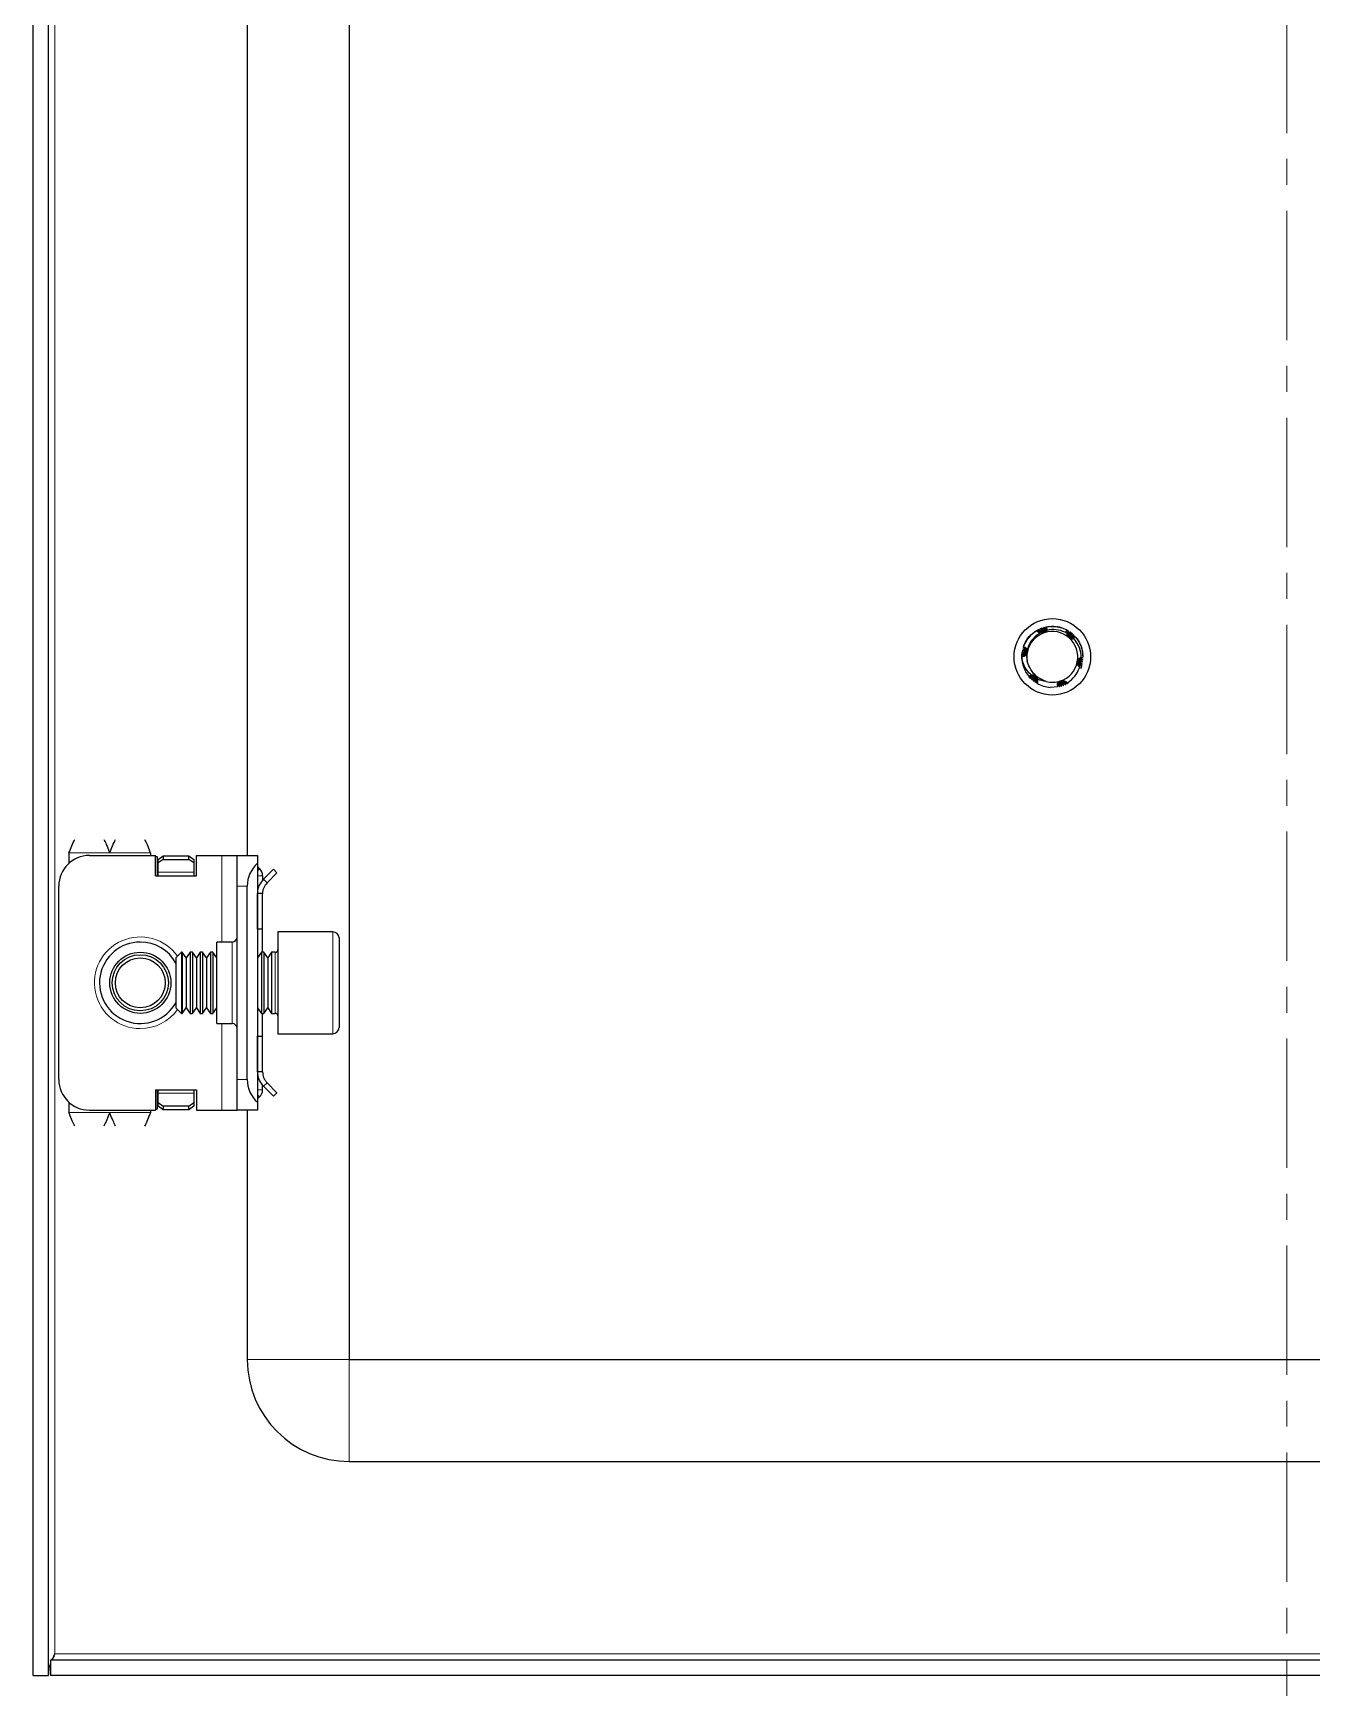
# Model space of a CAD drawing. Header units: millimetres. Extents: x 152 to 1107, y -492 to 1061.
# Drawn here: x 861.1 to 986.6, y -392.4 to -229.2 of the extents above; entities that cross this region are included whole.
import ezdxf

# ---------------------------------------------------------------- set-up
doc = ezdxf.new("R2010")
doc.units = ezdxf.units.MM
doc.linetypes.add('CENTERX2', pattern=[20.32, 12.7, -2.54, 2.54, -2.54])
doc.layers.add('FORMAT', color=7, linetype='Continuous')

msp = doc.modelspace()

# ---------------------------------------------------------------- linework, layer by layer
at = {"color": 7, "linetype": 'Continuous', "lineweight": 25}
for p, q in [((861.14, -390.4), (861.14, 970.6)), ((862.64, -390.4), (862.64, 970.6)), ((892.14, 939.6), (892.14, -359.4)), ((882.14, 277.6), (882.14, -309.9)), ((958.87, -288.43), (959.01, -288.33)), ((959.6, -287.82), (959.87, -287.7)), ((960.54, -287.46), (960.49, -287.47)), ((961.67, -287.45), (961.63, -287.44)), ((961.85, -287.49), (961.81, -287.48)), ((962.03, -287.54), (961.99, -287.52)), ((962.21, -287.6), (962.17, -287.58)), ((962.57, -287.76), (962.53, -287.74)), ((962.57, -287.76), (962.56, -287.87)), ((962.57, -287.76), (962.71, -287.88)), ((962.74, -287.87), (962.7, -287.84)), ((962.92, -287.98), (962.88, -287.96)), ((962.92, -287.98), (963.12, -288.17)), ((963.08, -288.11), (963.04, -288.08)), ((963.23, -288.25), (963.19, -288.22)), ((963.36, -288.39), (963.33, -288.35)), ((958.14, -290.2), (958.2, -289.89)), ((958.14, -290.2), (958.14, -290.25)), ((958.14, -290.4), (958.14, -290.4)), ((958.16, -290), (958.16, -290.05)), ((958.2, -289.79), (958.19, -289.84)), ((958.24, -289.6), (958.23, -289.65)), ((958.3, -289.42), (958.29, -289.46)), ((958.35, -289.28), (958.46, -289.1)), ((958.37, -289.28), (958.47, -289.09)), ((963.95, -289.36), (963.95, -289.35)), ((964.01, -289.54), (964, -289.49)), ((964.06, -289.71), (964.05, -289.67)), ((964.09, -289.9), (964.09, -289.85)), ((964.12, -290.09), (964.11, -290.04)), ((964.13, -290.29), (964.11, -290.53)), ((964.13, -290.29), (964.13, -290.24)), ((964.13, -290.49), (964.14, -290.44)), ((958.84, -291.27), (958.68, -290.86)), ((964.05, -291.1), (963.98, -291.34)), ((964, -291.29), (964.01, -291.25)), ((964.05, -291.1), (964.06, -291.06)), ((964.09, -290.9), (964.1, -290.86)), ((964.12, -290.7), (964.13, -290.65)), ((958.98, -292.48), (958.86, -292.35)), ((958.86, -292.36), (958.88, -292.38)), ((958.98, -292.48), (959.01, -292.51)), ((959.12, -292.62), (959.15, -292.65)), ((959.27, -292.75), (959.31, -292.78)), ((959.44, -292.87), (959.48, -292.9)), ((960.94, -293.39), (961.68, -293.32)), ((961.83, -293.32), (961.87, -293.31)), ((962.02, -293.27), (962.06, -293.25)), ((962.21, -293.2), (962.26, -293.18)), ((962.58, -293.03), (962.36, -293.11)), ((962.4, -293.12), (962.45, -293.1)), ((962.76, -292.92), (962.56, -293.04)), ((962.58, -292.96), (962.63, -293)), ((962.58, -293.03), (962.63, -293)), ((864.64, -309.65), (864.64, -310.66)), ((866.64, -309.9), (873.14, -309.9)), ((872.64, -309.65), (872.64, -309.9)), ((873.14, -311.9), (873.14, -309.9)), ((873.34, -310.02), (873.14, -310.02)), ((873.34, -311.9), (873.34, -310.02)), ((873.39, -310.28), (873.89, -309.92)), ((873.89, -309.92), (873.89, -310.28)), ((873.89, -309.92), (876.39, -309.92)), ((876.39, -310.28), (876.39, -309.92)), ((876.39, -309.92), (876.89, -310.28)), ((877.14, -311.9), (877.14, -309.9)), ((877.14, -309.9), (879.64, -309.9)), ((879.64, -309.9), (881.14, -309.9)), ((881.14, -309.9), (883.14, -309.9)), ((881.14, -312.9), (881.14, -309.9)), ((883.14, -309.9), (883.14, -310.66)), ((873.89, -310.28), (873.39, -310.63)), ((873.39, -310.63), (873.39, -310.28)), ((873.39, -311.55), (873.39, -310.63)), ((873.39, -311.9), (873.39, -311.55)), ((873.89, -310.28), (876.39, -310.28)), ((876.89, -310.63), (876.39, -310.28)), ((876.89, -310.28), (876.89, -310.63)), ((876.89, -310.63), (876.89, -311.55)), ((876.89, -311.55), (876.89, -311.9)), ((883.14, -310.66), (883.14, -334.14)), ((883.14, -310.99), (883.34, -311.19)), ((883.72, -312.24), (884.7, -311.26)), ((884.08, -312.59), (885.05, -311.61)), ((884.7, -311.26), (885.05, -311.61)), ((863.64, -331.9), (863.64, -312.9)), ((873.14, -311.9), (877.14, -311.9)), ((881.14, -331.9), (881.14, -312.9)), ((882.14, -331.9), (882.14, -312.9)), ((883.64, -311.9), (883.64, -312.36)), ((884.08, -312.59), (883.72, -312.24)), ((883.64, -313.65), (883.14, -313.65)), ((883.14, -317.15), (883.14, -313.65)), ((883.64, -317.15), (883.64, -313.65)), ((883.64, -317.15), (883.14, -317.15)), ((883.64, -319.4), (883.64, -317.15)), ((890.54, -317.4), (885.14, -317.4)), ((885.14, -317.4), (885.14, -327.4)), ((891.14, -318), (891.14, -326.8)), ((875.69, -319.4), (875.14, -319.95)), ((875.75, -319.4), (875.69, -319.4)), ((875.69, -319.4), (875.69, -325.4)), ((876.14, -319.95), (875.75, -319.4)), ((875.75, -319.4), (875.75, -324.93)), ((876.52, -319.4), (876.14, -319.95)), ((876.75, -319.4), (876.52, -319.4)), ((876.52, -319.4), (876.52, -324.93)), ((877.14, -319.95), (876.75, -319.4)), ((876.75, -319.4), (876.75, -324.93)), ((877.52, -319.4), (877.14, -319.95)), ((877.75, -319.4), (877.52, -319.4)), ((877.52, -319.4), (877.52, -324.93)), ((878.14, -319.95), (877.75, -319.4)), ((877.75, -319.4), (877.75, -324.93)), ((878.52, -319.4), (878.14, -319.95)), ((878.75, -319.4), (878.52, -319.4)), ((878.52, -319.4), (878.52, -324.93)), ((879.14, -319.95), (878.75, -319.4)), ((878.75, -319.4), (878.75, -324.93)), ((880.64, -318.4), (879.14, -318.4)), ((879.14, -326.4), (879.14, -318.4)), ((883.52, -319.4), (883.14, -319.95)), ((883.75, -319.4), (883.52, -319.4)), ((883.52, -319.4), (883.52, -324.93)), ((884.14, -319.95), (883.75, -319.4)), ((883.75, -319.4), (883.75, -324.93)), ((884.52, -319.4), (884.14, -319.95)), ((884.89, -319.4), (884.52, -319.4)), ((884.52, -319.4), (884.52, -324.93)), ((875.14, -319.95), (875.14, -324.85)), ((876.14, -319.95), (876.14, -324.46)), ((877.14, -319.95), (877.14, -324.46)), ((878.14, -319.95), (878.14, -324.46)), ((884.14, -319.95), (884.14, -324.46)), ((876.14, -324.46), (876.14, -324.85)), ((877.14, -324.46), (877.14, -324.85)), ((878.14, -324.46), (878.14, -324.85)), ((884.14, -324.46), (884.14, -324.85)), ((875.14, -324.85), (875.69, -325.4)), ((875.69, -325.4), (875.75, -325.4)), ((875.75, -325.4), (876.14, -324.85)), ((875.75, -324.93), (875.75, -325.4)), ((876.14, -324.85), (876.52, -325.4)), ((876.52, -324.93), (876.52, -325.4)), ((876.52, -325.4), (876.75, -325.4)), ((876.75, -325.4), (877.14, -324.85)), ((876.75, -324.93), (876.75, -325.4)), ((877.14, -324.85), (877.52, -325.4)), ((877.52, -324.93), (877.52, -325.4)), ((877.52, -325.4), (877.75, -325.4)), ((877.75, -325.4), (878.14, -324.85)), ((877.75, -324.93), (877.75, -325.4)), ((878.14, -324.85), (878.52, -325.4)), ((878.52, -324.93), (878.52, -325.4)), ((878.52, -325.4), (878.75, -325.4)), ((878.75, -325.4), (879.14, -324.85)), ((878.75, -324.93), (878.75, -325.4)), ((879.14, -326.4), (880.64, -326.4)), ((883.14, -324.85), (883.52, -325.4)), ((883.52, -324.93), (883.52, -325.4)), ((883.52, -325.4), (883.75, -325.4)), ((883.64, -327.65), (883.64, -325.4)), ((883.75, -325.4), (884.14, -324.85)), ((883.75, -324.93), (883.75, -325.4)), ((884.14, -324.85), (884.52, -325.4)), ((884.52, -324.93), (884.52, -325.4)), ((884.52, -325.4), (884.89, -325.4)), ((883.14, -331.15), (883.14, -327.65)), ((883.14, -327.65), (883.64, -327.65)), ((883.64, -331.15), (883.64, -327.65)), ((885.14, -327.4), (890.54, -327.4)), ((883.64, -331.15), (883.14, -331.15)), ((873.14, -332.9), (873.14, -334.9)), ((873.14, -332.9), (877.14, -332.9)), ((873.34, -334.78), (873.34, -332.9)), ((873.39, -333.25), (873.39, -332.9)), ((876.89, -332.9), (876.89, -333.25)), ((877.14, -332.9), (877.14, -334.9)), ((881.14, -334.9), (881.14, -331.9)), ((883.64, -332.9), (883.64, -332.51)), ((884.08, -332.21), (883.72, -332.56)), ((883.72, -332.56), (884.7, -333.54)), ((884.08, -332.21), (885.05, -333.19)), ((864.64, -334.14), (864.64, -335.15)), ((873.39, -334.17), (873.39, -333.25)), ((873.39, -334.17), (873.89, -334.52)), ((873.39, -334.52), (873.39, -334.17)), ((873.89, -334.87), (873.39, -334.52)), ((876.39, -334.52), (873.89, -334.52)), ((873.89, -334.52), (873.89, -334.87)), ((876.39, -334.52), (876.89, -334.17)), ((876.39, -334.87), (876.39, -334.52)), ((876.89, -334.52), (876.39, -334.87)), ((876.89, -333.25), (876.89, -334.17)), ((876.89, -334.17), (876.89, -334.52)), ((883.34, -333.61), (883.14, -333.81)), ((883.14, -334.14), (883.14, -334.9)), ((884.7, -333.54), (885.05, -333.19)), ((866.64, -334.9), (873.14, -334.9)), ((872.64, -334.9), (872.64, -335.15)), ((873.14, -334.78), (873.34, -334.78)), ((876.39, -334.87), (873.89, -334.87)), ((877.14, -334.9), (879.64, -334.9)), ((879.64, -334.9), (881.14, -334.9)), ((883.14, -334.9), (881.14, -334.9)), ((882.14, -334.9), (882.14, -359.4)), ((892.14, -359.4), (1076.14, -359.4)), ((892.14, -369.4), (1076.14, -369.4)), ((862.99, -388.9), (863.24, -388.3)), ((862.84, -388.9), (862.84, -390.4)), ((1105.44, -388.9), (862.84, -388.9)), ((861.14, -390.4), (862.64, -390.4)), ((1105.44, -390.4), (862.84, -390.4))]:
    msp.add_line(p, q, dxfattribs=at)
at = {"color": 8, "linetype": 'Continuous', "lineweight": 18}
for p, q in [((863.24, -388.3), (863.24, 968.5)), ((864.64, -309.65), (868.64, -309.65)), ((868.64, -309.65), (872.64, -309.65)), ((879.64, -318.4), (879.64, -309.9)), ((876.89, -311.55), (873.39, -311.55)), ((883.14, -311.4), (883.34, -311.19)), ((882.14, -312.9), (881.14, -312.9)), ((883.14, -311.9), (883.64, -311.9)), ((890.54, -327.4), (890.54, -317.4)), ((880.64, -326.4), (880.64, -318.4)), ((884.89, -320.78), (884.89, -319.4)), ((884.89, -325.4), (884.89, -320.78)), ((879.64, -334.9), (879.64, -326.4)), ((881.14, -331.9), (882.14, -331.9)), ((883.14, -332.9), (883.64, -332.9)), ((873.39, -333.25), (876.89, -333.25)), ((883.14, -333.4), (883.34, -333.61)), ((864.64, -335.15), (868.64, -335.15)), ((872.64, -335.15), (868.64, -335.15)), ((892.14, -359.4), (882.14, -359.4)), ((892.14, -359.4), (892.14, -369.4)), ((1105.04, -388.3), (863.24, -388.3))]:
    msp.add_line(p, q, dxfattribs=at)
at = {"color": 7, "linetype": 'Continuous', "lineweight": 25}
for centre, radius in [((961.14, -290.4), 3.75), ((871.64, -322.4), 3), ((871.64, -322.4), 2.76), ((871.64, -322.4), 2.45)]:
    msp.add_circle(centre, radius, dxfattribs=at)
for centre, radius, start, end in [((961.14, -290.4), 2.5, 108.5944, 168.5944), ((961.14, -290.4), 2.5, 48.5944, 108.5944), ((961.14, -290.4), 2.5, 348.5944, 48.5944), ((961.14, -290.4), 3, 180, 220.7437), ((961.14, -290.4), 2.5, 168.5944, 190.5165), ((961.14, -290.4), 2.5, 288.5944, 348.5944), ((961.14, -290.4), 3, 239.9286, 266.2193), ((961.14, -290.4), 2.5, 255.8881, 288.5944), ((866.64, -312.9), 3, 90, 180), ((885.14, -312.9), 3, 131.8103, 180), ((882.64, -311.9), 1, 360, 45), ((880.64, -317.9), 0.5, 270, 360), ((890.54, -318), 0.6, 0, 90), ((871.64, -322.4), 4, 90, 331.045), ((871.64, -322.4), 4, 28.955, 90), ((884.89, -319.15), 0.25, 270, 0), ((880.64, -326.9), 0.5, 0, 90), ((884.89, -325.65), 0.25, 360, 90), ((890.54, -326.8), 0.6, 270, 0), ((866.64, -331.9), 3, 180, 270), ((885.14, -331.9), 3, 180, 228.1897), ((882.64, -332.9), 1, 315, 360), ((892.14, -359.4), 10, 180, 270)]:
    msp.add_arc(centre, radius, start, end, dxfattribs=at)
at = {"color": 8, "linetype": 'Continuous', "lineweight": 18}
for start, end in [(35.4622, 270), (270, 324.5378)]:
    msp.add_arc((871.64, -322.4), 4.5, start, end, dxfattribs=at)
at = {"color": 7, "linetype": 'Continuous', "lineweight": 25}
for points, knots in [([(958.3, -289.42), (958.51, -288.99), (958.82, -288.35), (959.41, -287.95), (959.61, -287.82)], [0, 0, 0, 0, 0.657042, 1, 1, 1, 1]), ([(958.5, -289.01), (958.53, -288.94), (958.61, -288.73), (958.78, -288.57), (958.89, -288.46)], [0, 0, 0, 0, 0.333789, 1, 1, 1, 1]), ([(958.59, -288.88), (958.61, -288.83), (958.71, -288.53), (958.95, -288.32), (959.16, -288.14)], [0, 0, 0, 0, 0.171865, 1, 1, 1, 1]), ([(959.98, -288.04), (959.91, -288.08), (959.59, -288.26), (959.1, -288.73), (958.79, -289.31), (958.7, -289.65), (958.69, -289.71)], [0, 0, 0, 0, 0.104785, 0.513079, 0.918136, 1, 1, 1, 1]), ([(958.87, -288.43), (958.86, -288.44), (958.85, -288.46), (958.83, -288.48), (958.82, -288.49)], [0, 0, 0, 0, 0.296796, 1, 1, 1, 1]), ([(958.99, -288.3), (958.99, -288.3), (958.98, -288.31), (958.97, -288.33), (958.96, -288.33)], [0, 0, 0, 0, 0.4842322, 1, 1, 1, 1]), ([(959.13, -288.17), (959.12, -288.18), (959.11, -288.19), (959.1, -288.2), (959.1, -288.2)], [0, 0, 0, 0, 0.485158, 1, 1, 1, 1]), ([(959.27, -288.05), (959.27, -288.05), (959.26, -288.06), (959.24, -288.07), (959.24, -288.08)], [0, 0, 0, 0, 0.484546, 1, 1, 1, 1]), ([(959.43, -287.93), (959.42, -287.94), (959.41, -287.95), (959.4, -287.95), (959.39, -287.96)], [0, 0, 0, 0, 0.482687, 1, 1, 1, 1]), ([(959.43, -287.93), (959.44, -287.92), (959.49, -287.89), (959.55, -287.87), (959.59, -287.85)], [0, 0, 0, 0, 0.2307506, 1, 1, 1, 1]), ([(959.6, -287.82), (959.59, -287.83), (959.58, -287.84), (959.56, -287.84), (959.56, -287.85)], [0, 0, 0, 0, 0.480194, 1, 1, 1, 1]), ([(959.6, -287.82), (959.63, -287.84), (959.69, -287.88), (959.76, -287.95), (959.8, -288), (959.81, -288.02)], [0, 0, 0, 0, 0.3628583, 0.6934345, 1, 1, 1, 1]), ([(959.96, -288.08), (959.95, -288.08), (959.91, -288.07), (959.84, -288.04), (959.76, -287.99), (959.68, -287.92), (959.64, -287.85), (959.61, -287.82)], [0, 0, 0, 0, 0.084477, 0.253367, 0.470159, 0.686909, 1, 1, 1, 1]), ([(959.78, -287.72), (959.77, -287.73), (959.76, -287.74), (959.74, -287.74), (959.73, -287.75)], [0, 0, 0, 0, 0.477867, 1, 1, 1, 1]), ([(959.89, -288.03), (959.89, -288.01), (959.88, -287.96), (959.85, -287.89), (959.8, -287.81), (959.76, -287.77), (959.73, -287.75)], [0, 0, 0, 0, 0.154183, 0.462567, 0.728091, 1, 1, 1, 1]), ([(959.78, -287.72), (959.81, -287.75), (959.86, -287.78), (959.93, -287.86), (959.98, -287.94), (960, -288), (960.01, -288.04), (960.01, -288.05)], [0, 0, 0, 0, 0.260762, 0.494805, 0.723794, 0.94279, 1, 1, 1, 1]), ([(959.97, -287.64), (959.96, -287.64), (959.94, -287.65), (959.93, -287.65), (959.92, -287.66)], [0, 0, 0, 0, 0.476486, 1, 1, 1, 1]), ([(960.06, -288.05), (960.06, -288.04), (960.06, -287.98), (960.05, -287.9), (960.02, -287.81), (959.98, -287.73), (959.94, -287.68), (959.92, -287.66)], [0, 0, 0, 0, 0.114393, 0.350182, 0.585971, 0.790611, 1, 1, 1, 1]), ([(959.97, -287.64), (959.98, -287.63), (960.05, -287.6), (960.11, -287.59), (960.16, -287.58)], [0, 0, 0, 0, 0.301025, 1, 1, 1, 1]), ([(959.97, -287.64), (959.99, -287.66), (960.05, -287.71), (960.1, -287.78), (960.14, -287.87), (960.16, -287.95), (960.17, -288.01), (960.16, -288.05), (960.16, -288.06)], [0, 0, 0, 0, 0.218347, 0.41099, 0.598711, 0.777744, 0.945667, 1, 1, 1, 1]), ([(960.34, -288.03), (960.33, -288.03), (960.28, -288.05), (960.2, -288.06), (960.1, -288.06), (960.03, -288.05), (959.99, -288.04), (959.98, -288.04)], [0, 0, 0, 0, 0.099011, 0.388276, 0.61301, 0.895384, 1, 1, 1, 1]), ([(960.16, -287.56), (960.15, -287.57), (960.14, -287.57), (960.12, -287.58), (960.11, -287.58)], [0, 0, 0, 0, 0.4765794, 1, 1, 1, 1]), ([(960.19, -288.06), (960.19, -288.06), (960.2, -288.02), (960.21, -287.95), (960.21, -287.85), (960.19, -287.75), (960.16, -287.66), (960.13, -287.61), (960.11, -287.58)], [0, 0, 0, 0, 0.019058, 0.219488, 0.419831, 0.620151, 0.807785, 1, 1, 1, 1]), ([(960.16, -287.56), (960.18, -287.59), (960.23, -287.64), (960.27, -287.72), (960.3, -287.81), (960.31, -287.89), (960.3, -287.96), (960.29, -288), (960.29, -288.02)], [0, 0, 0, 0, 0.2130021, 0.3969751, 0.5751808, 0.7443635, 0.9027788, 1, 1, 1, 1]), ([(960.35, -287.5), (960.34, -287.51), (960.33, -287.51), (960.31, -287.51), (960.31, -287.52)], [0, 0, 0, 0, 0.4789775, 1, 1, 1, 1]), ([(960.31, -288.02), (960.32, -287.99), (960.34, -287.94), (960.36, -287.85), (960.37, -287.76), (960.36, -287.65), (960.33, -287.57), (960.31, -287.52)], [0, 0, 0, 0, 0.147065, 0.321231, 0.495346, 0.669443, 1, 1, 1, 1]), ([(960.6, -287.8), (960.6, -287.81), (960.57, -287.86), (960.51, -287.94), (960.42, -288), (960.36, -288.02), (960.34, -288.03)], [0, 0, 0, 0, 0.153621, 0.528305, 0.811762, 1, 1, 1, 1]), ([(960.35, -287.5), (960.37, -287.53), (960.41, -287.59), (960.44, -287.68), (960.45, -287.76), (960.45, -287.84), (960.43, -287.92), (960.41, -287.97), (960.38, -288), (960.38, -288.01)], [0, 0, 0, 0, 0.195461, 0.359649, 0.517607, 0.666788, 0.806268, 0.936243, 1, 1, 1, 1]), ([(960.43, -287.96), (960.43, -287.96), (960.46, -287.92), (960.49, -287.83), (960.52, -287.72), (960.52, -287.63), (960.51, -287.55), (960.5, -287.5), (960.49, -287.47)], [0, 0, 0, 0, 0.001313, 0.309582, 0.493731, 0.677835, 0.837663, 1, 1, 1, 1]), ([(960.46, -287.97), (960.49, -287.95), (960.53, -287.91), (960.58, -287.84), (960.6, -287.81), (960.6, -287.8)], [0, 0, 0, 0, 0.41332, 0.833507, 1, 1, 1, 1]), ([(960.54, -287.46), (960.55, -287.49), (960.57, -287.54), (960.59, -287.62), (960.59, -287.71), (960.58, -287.78), (960.54, -287.87), (960.5, -287.93), (960.47, -287.96)], [0, 0, 0, 0, 0.162579, 0.32416, 0.478216, 0.623372, 0.759205, 1, 1, 1, 1]), ([(960.5, -287.48), (960.52, -287.47), (960.63, -287.43), (960.76, -287.42), (960.87, -287.41)], [0, 0, 0, 0, 0.169871, 1, 1, 1, 1]), ([(960.54, -287.46), (960.57, -287.45), (960.89, -287.39), (961.53, -287.38), (962.19, -287.56), (962.52, -287.74), (962.59, -287.77)], [0, 0, 0, 0, 0.044285, 0.46488, 0.894202, 1, 1, 1, 1]), ([(962.58, -288.08), (962.52, -288.05), (962.19, -287.87), (961.52, -287.69), (960.9, -287.72), (960.6, -287.8), (960.6, -287.8)], [0, 0, 0, 0, 0.102158, 0.551599, 0.99962, 1, 1, 1, 1]), ([(960.97, -287.43), (961.04, -287.42), (961.21, -287.39), (961.38, -287.41), (961.48, -287.42)], [0, 0, 0, 0, 0.399625, 1, 1, 1, 1]), ([(961.63, -287.46), (961.68, -287.46), (961.83, -287.47), (961.98, -287.52), (962.07, -287.55)], [0, 0, 0, 0, 0.353316, 1, 1, 1, 1]), ([(962.5, -288.06), (962.5, -288.05), (962.5, -288.02), (962.51, -287.95), (962.53, -287.86), (962.57, -287.8), (962.59, -287.77)], [0, 0, 0, 0, 0.058255, 0.305509, 0.64716, 1, 1, 1, 1]), ([(962.58, -288.08), (962.6, -288.06), (962.64, -288.01), (962.68, -287.93), (962.7, -287.87), (962.7, -287.84)], [0, 0, 0, 0, 0.351509, 0.671861, 1, 1, 1, 1]), ([(962.79, -288.52), (962.78, -288.52), (962.74, -288.48), (962.69, -288.42), (962.64, -288.34), (962.61, -288.25), (962.59, -288.16), (962.58, -288.11), (962.58, -288.08)], [0, 0, 0, 0, 0.066273, 0.267344, 0.423096, 0.618734, 0.814089, 1, 1, 1, 1]), ([(962.74, -287.87), (962.74, -287.9), (962.74, -287.97), (962.71, -288.07), (962.66, -288.15), (962.63, -288.2), (962.6, -288.22), (962.6, -288.22)], [0, 0, 0, 0, 0.275174, 0.522846, 0.765225, 0.99702, 1, 1, 1, 1]), ([(962.62, -288.27), (962.63, -288.26), (962.67, -288.24), (962.73, -288.19), (962.8, -288.12), (962.85, -288.04), (962.87, -287.98), (962.88, -287.96)], [0, 0, 0, 0, 0.084965, 0.329338, 0.573716, 0.784411, 1, 1, 1, 1]), ([(962.92, -287.98), (962.91, -288.02), (962.9, -288.09), (962.86, -288.18), (962.81, -288.25), (962.75, -288.31), (962.7, -288.35), (962.67, -288.36), (962.66, -288.36)], [0, 0, 0, 0, 0.222831, 0.420099, 0.612409, 0.79585, 0.967895, 1, 1, 1, 1]), ([(962.68, -288.39), (962.68, -288.39), (962.72, -288.38), (962.78, -288.35), (962.87, -288.3), (962.94, -288.24), (963, -288.16), (963.03, -288.11), (963.04, -288.08)], [0, 0, 0, 0, 0.002693, 0.20821, 0.413641, 0.619057, 0.807274, 1, 1, 1, 1]), ([(963.08, -288.11), (963.07, -288.15), (963.05, -288.21), (963, -288.29), (962.94, -288.36), (962.87, -288.41), (962.82, -288.45), (962.78, -288.45), (962.77, -288.45)], [0, 0, 0, 0, 0.219212, 0.409339, 0.593597, 0.768568, 0.932394, 1, 1, 1, 1]), ([(962.78, -288.48), (962.81, -288.47), (962.88, -288.46), (962.97, -288.42), (963.06, -288.37), (963.13, -288.3), (963.17, -288.25), (963.19, -288.22)], [0, 0, 0, 0, 0.190996, 0.3837979, 0.5765532, 0.7852799, 1, 1, 1, 1]), ([(963.24, -288.6), (963.23, -288.61), (963.2, -288.62), (963.15, -288.64), (963.06, -288.64), (962.96, -288.63), (962.86, -288.58), (962.81, -288.54), (962.79, -288.52)], [0, 0, 0, 0, 0.0458661, 0.2307436, 0.3874614, 0.6582461, 0.861978, 1, 1, 1, 1]), ([(963.23, -288.25), (963.21, -288.28), (963.18, -288.34), (963.12, -288.41), (963.06, -288.47), (962.99, -288.51), (962.92, -288.53), (962.87, -288.53), (962.85, -288.53)], [0, 0, 0, 0, 0.211659, 0.390361, 0.562352, 0.724819, 0.876696, 1, 1, 1, 1]), ([(962.87, -288.55), (962.88, -288.55), (962.95, -288.56), (963.04, -288.54), (963.15, -288.5), (963.25, -288.44), (963.3, -288.39), (963.33, -288.35)], [0, 0, 0, 0, 0.046579, 0.362688, 0.551736, 0.740753, 1, 1, 1, 1]), ([(962.87, -288.59), (962.9, -288.6), (962.97, -288.62), (963.06, -288.63), (963.15, -288.62), (963.21, -288.61), (963.24, -288.6)], [0, 0, 0, 0, 0.251795, 0.502165, 0.752314, 1, 1, 1, 1]), ([(963.36, -288.39), (963.35, -288.41), (963.31, -288.46), (963.25, -288.52), (963.18, -288.56), (963.11, -288.59), (963.03, -288.61), (962.97, -288.61), (962.93, -288.6), (962.92, -288.59)], [0, 0, 0, 0, 0.169226, 0.337427, 0.497935, 0.649179, 0.790582, 0.922688, 1, 1, 1, 1]), ([(963.97, -290.44), (963.97, -290.37), (963.95, -289.97), (963.77, -289.3), (963.41, -288.83), (963.24, -288.6)], [0, 0, 0, 0, 0.108003, 0.585763, 1, 1, 1, 1]), ([(963.36, -288.39), (963.48, -288.54), (963.76, -288.89), (964.05, -289.55), (964.11, -290.06), (964.13, -290.31)], [0, 0, 0, 0, 0.274163, 0.639603, 1, 1, 1, 1]), ([(963.45, -288.52), (963.49, -288.56), (963.63, -288.69), (963.72, -288.86), (963.78, -288.99)], [0, 0, 0, 0, 0.288707, 1, 1, 1, 1]), ([(958.14, -290.41), (958.13, -290.36), (958.13, -290.28), (958.15, -290.2), (958.16, -290.18)], [0, 0, 0, 0, 0.659859, 1, 1, 1, 1]), ([(958.63, -290.11), (958.62, -290.12), (958.6, -290.16), (958.56, -290.21), (958.51, -290.26), (958.44, -290.31), (958.36, -290.35), (958.28, -290.38), (958.2, -290.4), (958.16, -290.4), (958.14, -290.4)], [0, 0, 0, 0, 0.060221, 0.18113, 0.301988, 0.42281, 0.589437, 0.75603, 0.87711, 1, 1, 1, 1]), ([(958.14, -290.2), (958.18, -290.19), (958.24, -290.16), (958.34, -290.14), (958.43, -290.14), (958.51, -290.16), (958.56, -290.18), (958.58, -290.19)], [0, 0, 0, 0, 0.235039, 0.445532, 0.651268, 0.847853, 1, 1, 1, 1]), ([(958.49, -290.27), (958.47, -290.26), (958.41, -290.24), (958.32, -290.23), (958.22, -290.23), (958.17, -290.25), (958.14, -290.25)], [0, 0, 0, 0, 0.237597, 0.516729, 0.755527, 1, 1, 1, 1]), ([(958.14, -290.41), (958.17, -290.39), (958.23, -290.36), (958.32, -290.33), (958.38, -290.33), (958.41, -290.33)], [0, 0, 0, 0, 0.371226, 0.708872, 1, 1, 1, 1]), ([(959.07, -292.18), (959.04, -292.16), (958.8, -291.94), (958.45, -291.48), (958.21, -290.87), (958.15, -290.52), (958.14, -290.4)], [0, 0, 0, 0, 0.050685, 0.485619, 0.826643, 1, 1, 1, 1]), ([(958.16, -290), (958.2, -289.99), (958.26, -289.96), (958.36, -289.96), (958.45, -289.97), (958.53, -289.99), (958.59, -290.02), (958.62, -290.05), (958.63, -290.06)], [0, 0, 0, 0, 0.214065, 0.402363, 0.585629, 0.760234, 0.923894, 1, 1, 1, 1]), ([(958.6, -290.16), (958.58, -290.14), (958.52, -290.1), (958.43, -290.06), (958.34, -290.04), (958.24, -290.03), (958.19, -290.04), (958.16, -290.05)], [0, 0, 0, 0, 0.189173, 0.404697, 0.62022, 0.807935, 1, 1, 1, 1]), ([(958.66, -290.05), (958.65, -290.04), (958.62, -290), (958.56, -289.95), (958.47, -289.9), (958.38, -289.86), (958.28, -289.84), (958.22, -289.84), (958.19, -289.84)], [0, 0, 0, 0, 0.069872, 0.258455, 0.446951, 0.635422, 0.81547, 1, 1, 1, 1]), ([(958.2, -289.79), (958.23, -289.79), (958.3, -289.77), (958.39, -289.78), (958.48, -289.8), (958.55, -289.84), (958.61, -289.88), (958.65, -289.91), (958.66, -289.93)], [0, 0, 0, 0, 0.208898, 0.388587, 0.562428, 0.727295, 0.881578, 1, 1, 1, 1]), ([(958.66, -289.9), (958.65, -289.88), (958.62, -289.84), (958.55, -289.78), (958.48, -289.73), (958.4, -289.69), (958.32, -289.66), (958.26, -289.65), (958.23, -289.65)], [0, 0, 0, 0, 0.137266, 0.30795, 0.478578, 0.649185, 0.822833, 1, 1, 1, 1]), ([(958.24, -289.6), (958.27, -289.6), (958.34, -289.6), (958.42, -289.61), (958.5, -289.64), (958.57, -289.69), (958.63, -289.74), (958.67, -289.79), (958.68, -289.83), (958.69, -289.85)], [0, 0, 0, 0, 0.165667, 0.330522, 0.488809, 0.638525, 0.778629, 0.909213, 1, 1, 1, 1]), ([(958.66, -289.76), (958.66, -289.75), (958.64, -289.71), (958.58, -289.64), (958.51, -289.57), (958.44, -289.52), (958.36, -289.48), (958.31, -289.47), (958.29, -289.46)], [0, 0, 0, 0, 0.076151, 0.276704, 0.47712, 0.677473, 0.837574, 1, 1, 1, 1]), ([(958.3, -289.42), (958.33, -289.42), (958.39, -289.43), (958.47, -289.46), (958.54, -289.5), (958.59, -289.56), (958.64, -289.61), (958.67, -289.68), (958.69, -289.73), (958.69, -289.77), (958.69, -289.78)], [0, 0, 0, 0, 0.154027, 0.307095, 0.452862, 0.590123, 0.718565, 0.838856, 0.95247, 1, 1, 1, 1]), ([(958.37, -289.29), (958.39, -289.23), (958.42, -289.1), (958.49, -288.99), (958.52, -288.93)], [0, 0, 0, 0, 0.462482, 1, 1, 1, 1]), ([(958.63, -290.07), (958.62, -290.17), (958.6, -290.44), (958.65, -290.7), (958.68, -290.86)], [0, 0, 0, 0, 0.408521, 1, 1, 1, 1]), ([(958.69, -289.91), (958.68, -289.91), (958.67, -289.96), (958.65, -290.01), (958.63, -290.06), (958.63, -290.07)], [0, 0, 0, 0, 0.157682, 0.8030401, 1, 1, 1, 1]), ([(958.69, -289.71), (958.69, -289.74), (958.7, -289.81), (958.69, -289.87), (958.69, -289.91)], [0, 0, 0, 0, 0.544473, 1, 1, 1, 1]), ([(963.59, -290.89), (963.59, -290.86), (963.61, -290.79), (963.67, -290.69), (963.74, -290.6), (963.8, -290.54), (963.87, -290.49), (963.93, -290.46), (963.96, -290.44), (963.97, -290.44)], [0, 0, 0, 0, 0.125166, 0.336769, 0.488675, 0.640371, 0.791962, 0.943503, 1, 1, 1, 1]), ([(964.13, -290.49), (964.1, -290.51), (964.04, -290.54), (963.94, -290.56), (963.86, -290.57), (963.81, -290.56), (963.79, -290.56)], [0, 0, 0, 0, 0.293779, 0.558982, 0.818494, 1, 1, 1, 1]), ([(963.83, -289.1), (963.84, -289.13), (963.94, -289.27), (963.98, -289.43), (964.02, -289.56)], [0, 0, 0, 0, 0.192577, 1, 1, 1, 1]), ([(963.91, -290.47), (963.93, -290.47), (963.97, -290.48), (964.05, -290.47), (964.11, -290.45), (964.14, -290.44)], [0, 0, 0, 0, 0.236131, 0.613435, 1, 1, 1, 1]), ([(964.02, -289.66), (964.04, -289.7), (964.1, -289.85), (964.11, -290.01), (964.12, -290.13)], [0, 0, 0, 0, 0.28291, 1, 1, 1, 1]), ([(960.13, -292.63), (960.05, -292.6), (959.73, -292.44), (959.22, -292.02), (958.97, -291.52), (958.84, -291.27)], [0, 0, 0, 0, 0.130652, 0.560007, 1, 1, 1, 1]), ([(959.07, -292.18), (959.08, -292.18), (959.12, -292.17), (959.21, -292.16), (959.31, -292.17), (959.4, -292.21), (959.48, -292.26), (959.57, -292.35), (959.64, -292.46), (959.66, -292.55), (959.67, -292.59)], [0, 0, 0, 0, 0.073646, 0.169563, 0.351373, 0.438893, 0.519676, 0.682906, 0.8512, 1, 1, 1, 1]), ([(962.6, -292.95), (962.67, -292.9), (963.02, -292.67), (963.51, -292.17), (963.74, -291.61), (963.84, -291.37)], [0, 0, 0, 0, 0.128781, 0.613629, 1, 1, 1, 1]), ([(963.84, -291.37), (963.83, -291.37), (963.8, -291.36), (963.75, -291.33), (963.69, -291.28), (963.64, -291.23), (963.6, -291.15), (963.57, -291.05), (963.58, -290.95), (963.59, -290.9), (963.59, -290.89)], [0, 0, 0, 0, 0.022761, 0.192243, 0.346896, 0.477535, 0.588677, 0.783334, 0.968624, 1, 1, 1, 1]), ([(963.57, -290.97), (963.57, -291), (963.59, -291.06), (963.63, -291.15), (963.67, -291.22), (963.73, -291.29), (963.79, -291.34), (963.82, -291.36), (963.84, -291.37)], [0, 0, 0, 0, 0.182737, 0.363423, 0.543947, 0.724373, 0.904747, 1, 1, 1, 1]), ([(964, -291.29), (963.97, -291.29), (963.91, -291.29), (963.83, -291.26), (963.75, -291.23), (963.69, -291.18), (963.64, -291.12), (963.6, -291.07), (963.59, -291.03), (963.58, -291.01)], [0, 0, 0, 0, 0.164802, 0.328662, 0.485343, 0.633184, 0.771489, 0.900657, 1, 1, 1, 1]), ([(963.59, -290.94), (963.6, -290.96), (963.63, -291), (963.68, -291.07), (963.75, -291.14), (963.84, -291.19), (963.93, -291.23), (963.98, -291.24), (964.01, -291.25)], [0, 0, 0, 0, 0.112687, 0.266978, 0.464332, 0.661607, 0.829157, 1, 1, 1, 1]), ([(964.05, -291.1), (964.02, -291.11), (963.95, -291.12), (963.86, -291.1), (963.78, -291.08), (963.71, -291.04), (963.65, -290.99), (963.61, -290.95), (963.6, -290.93)], [0, 0, 0, 0, 0.207037, 0.38272, 0.55212, 0.712365, 0.86221, 1, 1, 1, 1]), ([(964.09, -290.9), (964.06, -290.91), (963.99, -290.93), (963.9, -290.93), (963.81, -290.92), (963.73, -290.89), (963.67, -290.85), (963.63, -290.81), (963.62, -290.8)], [0, 0, 0, 0, 0.205811, 0.38496, 0.558827, 0.724121, 0.878934, 1, 1, 1, 1]), ([(963.63, -290.85), (963.65, -290.87), (963.7, -290.92), (963.78, -290.98), (963.86, -291.02), (963.96, -291.05), (964.03, -291.05), (964.06, -291.06)], [0, 0, 0, 0, 0.183111, 0.381533, 0.579913, 0.787111, 1, 1, 1, 1]), ([(963.66, -290.72), (963.68, -290.74), (963.74, -290.78), (963.82, -290.82), (963.92, -290.85), (964.01, -290.86), (964.07, -290.86), (964.1, -290.86)], [0, 0, 0, 0, 0.19243, 0.403622, 0.614801, 0.805152, 1, 1, 1, 1]), ([(964.12, -290.7), (964.09, -290.71), (964.02, -290.74), (963.93, -290.75), (963.83, -290.75), (963.75, -290.72), (963.7, -290.71), (963.67, -290.69), (963.67, -290.69)], [0, 0, 0, 0, 0.227908, 0.430276, 0.627707, 0.816134, 0.99284, 1, 1, 1, 1]), ([(963.74, -290.6), (963.75, -290.6), (963.78, -290.62), (963.85, -290.65), (963.95, -290.67), (964.04, -290.67), (964.1, -290.66), (964.13, -290.65)], [0, 0, 0, 0, 0.050156, 0.304513, 0.55888, 0.776903, 1, 1, 1, 1]), ([(964.01, -291.23), (964.01, -291.25), (963.99, -291.37), (963.94, -291.47), (963.89, -291.55)], [0, 0, 0, 0, 0.218168, 1, 1, 1, 1]), ([(958.86, -292.36), (958.88, -292.33), (958.91, -292.29), (958.98, -292.23), (959.03, -292.2), (959.06, -292.18), (959.07, -292.18)], [0, 0, 0, 0, 0.315056, 0.630194, 0.945514, 1, 1, 1, 1]), ([(959.43, -292.23), (959.39, -292.22), (959.34, -292.21), (959.25, -292.21), (959.18, -292.22), (959.09, -292.24), (958.99, -292.29), (958.92, -292.34), (958.88, -292.38)], [0, 0, 0, 0, 0.149407, 0.278563, 0.407661, 0.536722, 0.727045, 1, 1, 1, 1]), ([(958.98, -292.48), (958.99, -292.45), (959.02, -292.4), (959.08, -292.34), (959.14, -292.29), (959.22, -292.25), (959.29, -292.23), (959.36, -292.22), (959.41, -292.23), (959.44, -292.24)], [0, 0, 0, 0, 0.159446, 0.318034, 0.469983, 0.61348, 0.747649, 0.872856, 1, 1, 1, 1]), ([(959.49, -292.28), (959.49, -292.28), (959.45, -292.28), (959.39, -292.29), (959.3, -292.3), (959.22, -292.34), (959.14, -292.38), (959.07, -292.44), (959.03, -292.49), (959.01, -292.51)], [0, 0, 0, 0, 0.018281, 0.175639, 0.332896, 0.490097, 0.647274, 0.821632, 1, 1, 1, 1]), ([(959.12, -292.62), (959.13, -292.59), (959.15, -292.52), (959.21, -292.44), (959.27, -292.38), (959.34, -292.34), (959.41, -292.31), (959.47, -292.29), (959.5, -292.29), (959.5, -292.29)], [0, 0, 0, 0, 0.198035, 0.367663, 0.531495, 0.686664, 0.831818, 0.981917, 1, 1, 1, 1]), ([(959.57, -292.36), (959.56, -292.36), (959.51, -292.37), (959.44, -292.39), (959.35, -292.44), (959.27, -292.5), (959.2, -292.57), (959.17, -292.62), (959.15, -292.65)], [0, 0, 0, 0, 0.0505, 0.241124, 0.431653, 0.622154, 0.808692, 1, 1, 1, 1]), ([(959.27, -292.75), (959.28, -292.72), (959.3, -292.65), (959.34, -292.56), (959.39, -292.49), (959.46, -292.44), (959.52, -292.4), (959.56, -292.39), (959.58, -292.38)], [0, 0, 0, 0, 0.209239, 0.392702, 0.571062, 0.740844, 0.899958, 1, 1, 1, 1]), ([(959.63, -292.46), (959.6, -292.47), (959.55, -292.5), (959.47, -292.55), (959.4, -292.62), (959.35, -292.7), (959.32, -292.75), (959.31, -292.78)], [0, 0, 0, 0, 0.172104, 0.391099, 0.610089, 0.802801, 1, 1, 1, 1]), ([(959.44, -292.87), (959.44, -292.84), (959.45, -292.77), (959.49, -292.68), (959.53, -292.6), (959.59, -292.54), (959.63, -292.51), (959.64, -292.5)], [0, 0, 0, 0, 0.240212, 0.454711, 0.664287, 0.864517, 1, 1, 1, 1]), ([(959.68, -292.61), (959.65, -292.63), (959.61, -292.67), (959.55, -292.74), (959.51, -292.82), (959.49, -292.87), (959.48, -292.9)], [0, 0, 0, 0, 0.228254, 0.510351, 0.752319, 1, 1, 1, 1]), ([(959.61, -292.99), (959.62, -292.95), (959.62, -292.88), (959.65, -292.78), (959.67, -292.72), (959.69, -292.7), (959.69, -292.7)], [0, 0, 0, 0, 0.357139, 0.680979, 0.998183, 1, 1, 1, 1]), ([(959.67, -292.59), (959.67, -292.6), (959.69, -292.65), (959.69, -292.72), (959.69, -292.81), (959.67, -292.91), (959.65, -292.97), (959.63, -293)], [0, 0, 0, 0, 0.113604, 0.31095, 0.508229, 0.75166, 1, 1, 1, 1]), ([(960.53, -292.82), (960.24, -292.77), (959.95, -292.72), (959.68, -292.59), (959.67, -292.59)], [0, 0, 0, 0, 0.9656715, 1, 1, 1, 1]), ([(960.53, -292.82), (960.43, -292.79), (960.3, -292.73), (960.17, -292.66), (960.13, -292.63)], [0, 0, 0, 0, 0.681733, 1, 1, 1, 1]), ([(961.68, -293.32), (961.68, -293.31), (961.66, -293.26), (961.64, -293.18), (961.64, -293.1), (961.66, -293.03), (961.69, -292.95), (961.76, -292.87), (961.85, -292.8), (961.91, -292.78), (961.93, -292.77)], [0, 0, 0, 0, 0.098631, 0.238541, 0.378532, 0.49895, 0.601027, 0.777401, 0.9101, 1, 1, 1, 1]), ([(961.83, -292.82), (961.83, -292.82), (961.8, -292.85), (961.76, -292.91), (961.72, -292.99), (961.69, -293.08), (961.67, -293.17), (961.67, -293.26), (961.68, -293.3), (961.68, -293.32)], [0, 0, 0, 0, 0.036757, 0.196192, 0.355485, 0.51469, 0.719746, 0.882005, 1, 1, 1, 1]), ([(961.83, -293.32), (961.81, -293.29), (961.78, -293.24), (961.76, -293.16), (961.75, -293.07), (961.76, -292.99), (961.78, -292.9), (961.83, -292.84), (961.85, -292.81)], [0, 0, 0, 0, 0.16279, 0.324686, 0.479688, 0.626058, 0.76302, 1, 1, 1, 1]), ([(961.91, -292.79), (961.9, -292.81), (961.87, -292.86), (961.85, -292.95), (961.83, -293.04), (961.83, -293.17), (961.86, -293.26), (961.87, -293.31)], [0, 0, 0, 0, 0.13286, 0.29106, 0.491007, 0.69089, 1, 1, 1, 1]), ([(962.02, -293.27), (961.99, -293.24), (961.95, -293.19), (961.92, -293.1), (961.9, -293.02), (961.89, -292.93), (961.91, -292.86), (961.92, -292.8), (961.94, -292.78), (961.94, -292.77)], [0, 0, 0, 0, 0.198483, 0.367712, 0.531083, 0.685778, 0.830503, 0.965152, 1, 1, 1, 1]), ([(961.93, -292.77), (961.95, -292.77), (961.99, -292.75), (962.07, -292.74), (962.17, -292.74), (962.26, -292.75), (962.35, -292.78), (962.43, -292.81), (962.5, -292.86), (962.56, -292.91), (962.59, -292.94), (962.6, -292.95)], [0, 0, 0, 0, 0.0429601, 0.1733, 0.2742626, 0.4010814, 0.5277159, 0.6542588, 0.7807587, 0.9368521, 1, 1, 1, 1]), ([(962.03, -292.75), (962.02, -292.76), (962, -292.8), (961.99, -292.87), (961.98, -292.97), (961.99, -293.07), (962.02, -293.16), (962.05, -293.22), (962.06, -293.25)], [0, 0, 0, 0, 0.043388, 0.23288, 0.422274, 0.611632, 0.803279, 1, 1, 1, 1]), ([(962.21, -293.2), (962.18, -293.18), (962.13, -293.13), (962.08, -293.05), (962.05, -292.96), (962.04, -292.88), (962.04, -292.81), (962.04, -292.76), (962.05, -292.75)], [0, 0, 0, 0, 0.208724, 0.39105, 0.568219, 0.73683, 0.894853, 1, 1, 1, 1]), ([(962.15, -292.74), (962.14, -292.77), (962.13, -292.83), (962.14, -292.93), (962.16, -293.02), (962.2, -293.11), (962.24, -293.16), (962.26, -293.18)], [0, 0, 0, 0, 0.181695, 0.396783, 0.61186, 0.803681, 1, 1, 1, 1]), ([(962.4, -293.12), (962.37, -293.1), (962.32, -293.06), (962.26, -292.98), (962.21, -292.9), (962.19, -292.82), (962.18, -292.77), (962.18, -292.74)], [0, 0, 0, 0, 0.234253, 0.442787, 0.646465, 0.841043, 1, 1, 1, 1]), ([(962.29, -292.76), (962.29, -292.76), (962.29, -292.8), (962.31, -292.86), (962.34, -292.95), (962.39, -293.03), (962.43, -293.08), (962.45, -293.1)], [0, 0, 0, 0, 0.00279, 0.269575, 0.536371, 0.765499, 1, 1, 1, 1]), ([(962.58, -293.03), (962.55, -293.01), (962.49, -292.97), (962.43, -292.9), (962.38, -292.84), (962.37, -292.8), (962.36, -292.79)], [0, 0, 0, 0, 0.3195142, 0.6084926, 0.891527, 1, 1, 1, 1]), ([(864.64, -309.65), (864.73, -309.41), (864.92, -308.92), (865.11, -308.52), (865.21, -308.33)], [0, 0, 0, 0, 0.502065, 1, 1, 1, 1]), ([(868.06, -308.34), (868.14, -308.49), (868.32, -308.84), (868.51, -309.33), (868.62, -309.61), (868.64, -309.65)], [0, 0, 0, 0, 0.415483, 0.917152, 1, 1, 1, 1]), ([(868.64, -309.65), (868.73, -309.41), (868.92, -308.92), (869.11, -308.52), (869.21, -308.33)], [0, 0, 0, 0, 0.5020654, 1, 1, 1, 1]), ([(872.06, -308.34), (872.14, -308.49), (872.32, -308.84), (872.51, -309.33), (872.62, -309.61), (872.64, -309.65)], [0, 0, 0, 0, 0.415483, 0.917152, 1, 1, 1, 1]), ([(883.72, -312.24), (883.57, -312.42), (883.26, -312.8), (883.14, -313.33), (883.14, -313.61), (883.14, -313.65)], [0, 0, 0, 0, 0.461863, 0.923726, 1, 1, 1, 1]), ([(884.08, -312.59), (883.96, -312.74), (883.77, -312.97), (883.65, -313.35), (883.64, -313.55), (883.64, -313.65)], [0, 0, 0, 0, 0.4850424, 0.7384039, 1, 1, 1, 1]), ([(883.14, -331.15), (883.16, -331.39), (883.21, -331.87), (883.5, -332.33), (883.69, -332.54), (883.72, -332.56)], [0, 0, 0, 0, 0.461863, 0.923726, 1, 1, 1, 1]), ([(883.64, -331.15), (883.66, -331.34), (883.69, -331.63), (883.87, -331.98), (884.01, -332.13), (884.08, -332.21)], [0, 0, 0, 0, 0.485042, 0.738404, 1, 1, 1, 1]), ([(865.21, -336.46), (865.13, -336.3), (864.95, -335.96), (864.76, -335.47), (864.65, -335.19), (864.64, -335.15)], [0, 0, 0, 0, 0.415483, 0.917152, 1, 1, 1, 1]), ([(868.64, -335.15), (868.54, -335.39), (868.35, -335.88), (868.16, -336.28), (868.06, -336.47)], [0, 0, 0, 0, 0.502065, 1, 1, 1, 1]), ([(869.21, -336.46), (869.13, -336.3), (868.95, -335.96), (868.76, -335.47), (868.65, -335.19), (868.64, -335.15)], [0, 0, 0, 0, 0.415483, 0.917152, 1, 1, 1, 1]), ([(872.64, -335.15), (872.54, -335.39), (872.35, -335.88), (872.16, -336.28), (872.06, -336.47)], [0, 0, 0, 0, 0.502065, 1, 1, 1, 1]), ([(862.64, -390.4), (862.65, -390.22), (862.67, -389.85), (862.75, -389.48), (862.83, -389.29), (862.84, -389.28)], [0, 0, 0, 0, 0.48755, 0.97507, 1, 1, 1, 1])]:
    msp.add_open_spline(points, degree=3, knots=knots, dxfattribs=at)
msp.add_open_spline([(863.24, -388.3), (863.2, -388.38), (863.14, -388.54), (863.04, -388.73), (862.94, -388.87), (862.87, -388.89), (862.84, -388.9)], degree=3, dxfattribs=at)
at = {"layer": 'FORMAT', "linetype": 'CENTERX2', "lineweight": 18}
msp.add_line((984.14, 972.6), (984.14, -392.4), dxfattribs=at)

doc.saveas('drawing.dxf')
